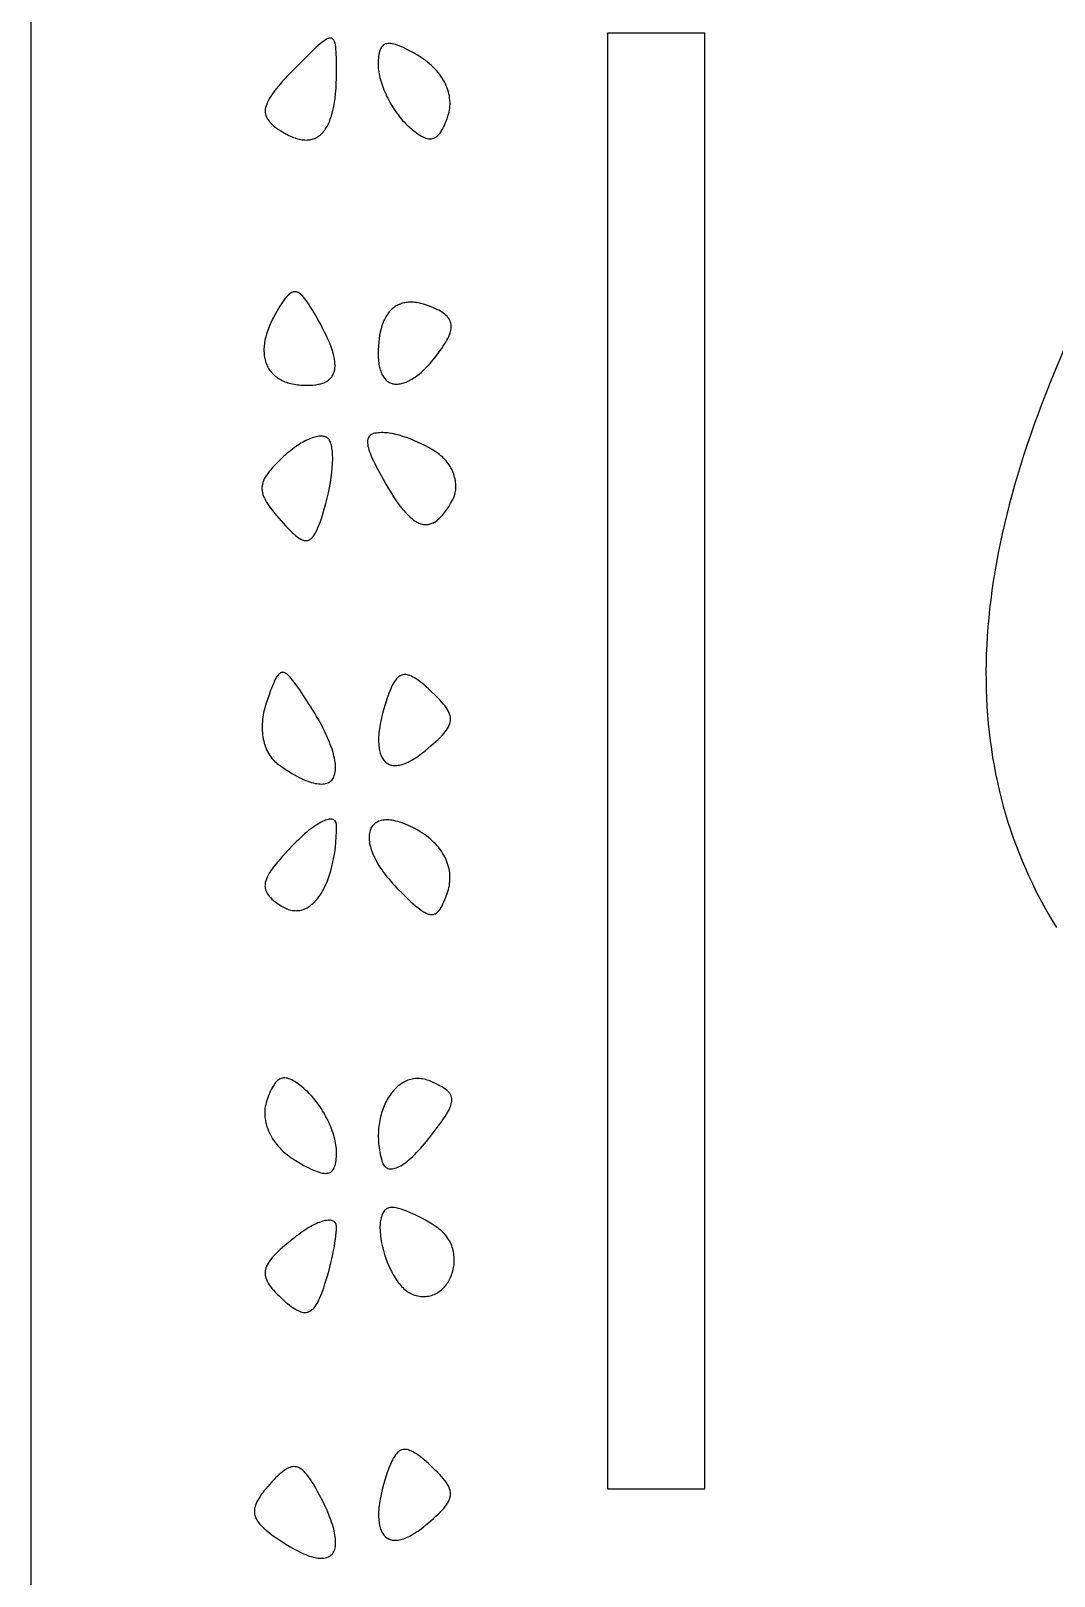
# Model space of a CAD drawing. Extents: x -452 to 452, y -1000 to 1000.
# Drawn here: x -452.5 to -269.8, y 34.9 to 310.8 of the extents above; entities that cross this region are included whole.
import ezdxf

# ---------------------------------------------------------------- set-up
doc = ezdxf.new("R2010")
doc.units = 0
doc.layers.add('LAYER_1', color=18, linetype='CONTINUOUS')

msp = doc.modelspace()

# ---------------------------------------------------------------- linework, layer by layer
at = {"layer": 'LAYER_1'}
for points in [[(0, -1000), (452.5, -1000), (452.5, 1000), (-452.5, 1000), (-452.5, -1000)], [(-397.94, 303.32), (-397.94, 304.75), (-397.96, 305.99), (-397.98, 306.53), (-398.01, 307.04), (-398.04, 307.49), (-398.09, 307.9), (-398.14, 308.26), (-398.21, 308.57), (-398.29, 308.84), (-398.34, 308.96), (-398.39, 309.06), (-398.45, 309.16), (-398.51, 309.24), (-398.57, 309.31), (-398.64, 309.37), (-398.71, 309.42), (-398.79, 309.45), (-398.87, 309.48), (-398.96, 309.49), (-399.05, 309.49), (-399.15, 309.48), (-399.26, 309.46), (-399.37, 309.43), (-399.49, 309.38), (-399.61, 309.33), (-399.88, 309.18), (-400.17, 308.99), (-400.49, 308.76), (-400.84, 308.48), (-401.22, 308.15), (-401.63, 307.78), (-402.08, 307.36), (-403.07, 306.39), (-404.22, 305.25), (-405.52, 303.92), (-406.08, 303.35), (-406.61, 302.79), (-407.1, 302.27), (-407.56, 301.76), (-407.99, 301.27), (-408.38, 300.81), (-408.75, 300.36), (-409.08, 299.93), (-409.38, 299.52), (-409.65, 299.13), (-409.88, 298.75), (-410.09, 298.38), (-410.26, 298.03), (-410.4, 297.7), (-410.52, 297.38), (-410.6, 297.06), (-410.65, 296.76), (-410.67, 296.47), (-410.67, 296.33), (-410.66, 296.19), (-410.64, 296.05), (-410.62, 295.91), (-410.59, 295.78), (-410.55, 295.64), (-410.45, 295.38), (-410.33, 295.13), (-410.17, 294.87), (-409.98, 294.63), (-409.77, 294.38), (-409.53, 294.14), (-409.26, 293.89), (-408.96, 293.65), (-408.63, 293.41), (-408.28, 293.16), (-407.89, 292.91), (-407.3, 292.55), (-407, 292.39), (-406.72, 292.24), (-406.43, 292.1), (-406.15, 291.97), (-405.88, 291.85), (-405.61, 291.74), (-405.34, 291.65), (-405.08, 291.56), (-404.82, 291.49), (-404.57, 291.43), (-404.32, 291.38), (-404.08, 291.34), (-403.84, 291.31), (-403.61, 291.29), (-403.38, 291.28), (-403.15, 291.29), (-402.93, 291.3), (-402.72, 291.33), (-402.51, 291.37), (-402.3, 291.42), (-402.1, 291.48), (-401.9, 291.55), (-401.71, 291.63), (-401.52, 291.73), (-401.34, 291.83), (-401.16, 291.94), (-400.98, 292.07), (-400.81, 292.21), (-400.65, 292.36), (-400.49, 292.52), (-400.33, 292.69), (-400.18, 292.87), (-400.04, 293.06), (-399.9, 293.26), (-399.76, 293.48), (-399.63, 293.7), (-399.5, 293.94), (-399.38, 294.18), (-399.27, 294.44), (-399.15, 294.71), (-399.05, 294.99), (-398.95, 295.28), (-398.85, 295.58), (-398.76, 295.89), (-398.59, 296.54), (-398.43, 297.24), (-398.3, 297.98), (-398.19, 298.76), (-398.1, 299.59), (-398.03, 300.46), (-397.98, 301.37), (-397.95, 302.32)], [(-332.19, 50.46), (-332.19, 310.35), (-340.3, 310.35), (-349.59, 310.35), (-349.59, 50.46)], [(-383.2, 306.25), (-384.22, 306.84), (-384.69, 307.11), (-385.14, 307.35), (-385.57, 307.57), (-385.98, 307.77), (-386.36, 307.94), (-386.73, 308.09), (-387.07, 308.22), (-387.4, 308.33), (-387.71, 308.41), (-388, 308.47), (-388.27, 308.51), (-388.52, 308.53), (-388.75, 308.52), (-388.97, 308.48), (-389.17, 308.43), (-389.36, 308.35), (-389.53, 308.25), (-389.68, 308.12), (-389.82, 307.97), (-389.95, 307.8), (-390.06, 307.6), (-390.16, 307.38), (-390.24, 307.13), (-390.31, 306.86), (-390.37, 306.57), (-390.42, 306.25), (-390.46, 305.91), (-390.48, 305.54), (-390.5, 305.14), (-390.5, 304.73), (-390.5, 304.42), (-390.48, 304.1), (-390.44, 303.77), (-390.4, 303.44), (-390.34, 303.1), (-390.27, 302.75), (-390.19, 302.4), (-390.1, 302.05), (-389.99, 301.69), (-389.88, 301.33), (-389.75, 300.96), (-389.62, 300.6), (-389.48, 300.23), (-389.32, 299.86), (-389.16, 299.5), (-388.99, 299.13), (-388.81, 298.77), (-388.63, 298.41), (-388.43, 298.05), (-388.23, 297.69), (-388.02, 297.34), (-387.8, 297), (-387.58, 296.66), (-387.36, 296.33), (-387.12, 296), (-386.88, 295.69), (-386.64, 295.38), (-386.39, 295.08), (-386.14, 294.79), (-385.88, 294.51), (-385.62, 294.25), (-385.36, 293.99), (-384.99, 293.66), (-384.64, 293.35), (-384.3, 293.06), (-383.97, 292.79), (-383.66, 292.55), (-383.35, 292.34), (-383.06, 292.15), (-382.78, 291.98), (-382.51, 291.84), (-382.24, 291.72), (-381.99, 291.63), (-381.74, 291.56), (-381.51, 291.51), (-381.28, 291.5), (-381.06, 291.5), (-380.84, 291.53), (-380.64, 291.59), (-380.44, 291.67), (-380.24, 291.78), (-380.05, 291.91), (-379.87, 292.07), (-379.69, 292.25), (-379.51, 292.46), (-379.34, 292.7), (-379.17, 292.96), (-379.01, 293.24), (-378.85, 293.56), (-378.69, 293.89), (-378.53, 294.26), (-378.37, 294.65), (-378.21, 295.07), (-378.06, 295.51), (-377.95, 295.87), (-377.86, 296.23), (-377.78, 296.59), (-377.73, 296.95), (-377.7, 297.32), (-377.68, 297.68), (-377.68, 298.05), (-377.71, 298.42), (-377.75, 298.78), (-377.8, 299.15), (-377.88, 299.51), (-377.97, 299.88), (-378.08, 300.24), (-378.21, 300.6), (-378.35, 300.96), (-378.51, 301.31), (-378.69, 301.66), (-378.88, 302.01), (-379.09, 302.35), (-379.32, 302.69), (-379.56, 303.02), (-379.82, 303.35), (-380.09, 303.67), (-380.38, 303.99), (-380.68, 304.3), (-381, 304.6), (-381.33, 304.9), (-381.68, 305.18), (-382.04, 305.46), (-382.41, 305.73), (-382.8, 305.99)], [(-401.72, 260.05), (-402.29, 261.01), (-402.56, 261.45), (-402.81, 261.85), (-403.06, 262.22), (-403.3, 262.56), (-403.53, 262.86), (-403.75, 263.14), (-403.97, 263.38), (-404.17, 263.59), (-404.38, 263.77), (-404.58, 263.92), (-404.77, 264.03), (-404.97, 264.12), (-405.06, 264.15), (-405.16, 264.17), (-405.25, 264.18), (-405.35, 264.19), (-405.44, 264.19), (-405.53, 264.18), (-405.63, 264.16), (-405.72, 264.14), (-405.91, 264.07), (-406.11, 263.96), (-406.3, 263.82), (-406.5, 263.66), (-406.7, 263.46), (-406.91, 263.23), (-407.12, 262.96), (-407.34, 262.67), (-407.57, 262.35), (-407.81, 261.99), (-408.05, 261.6), (-408.31, 261.18), (-408.85, 260.25), (-409.22, 259.57), (-409.56, 258.91), (-409.85, 258.25), (-410.11, 257.61), (-410.23, 257.29), (-410.33, 256.98), (-410.43, 256.67), (-410.52, 256.36), (-410.59, 256.06), (-410.66, 255.76), (-410.72, 255.47), (-410.78, 255.17), (-410.82, 254.89), (-410.85, 254.61), (-410.87, 254.33), (-410.89, 254.05), (-410.9, 253.78), (-410.89, 253.52), (-410.88, 253.26), (-410.86, 253), (-410.83, 252.75), (-410.8, 252.5), (-410.75, 252.26), (-410.7, 252.02), (-410.63, 251.79), (-410.56, 251.56), (-410.48, 251.34), (-410.39, 251.13), (-410.3, 250.91), (-410.19, 250.71), (-410.08, 250.51), (-409.95, 250.31), (-409.82, 250.12), (-409.68, 249.94), (-409.54, 249.76), (-409.38, 249.59), (-409.22, 249.43), (-409.05, 249.27), (-408.87, 249.12), (-408.68, 248.97), (-408.49, 248.83), (-408.28, 248.69), (-408.07, 248.57), (-407.85, 248.45), (-407.62, 248.33), (-407.39, 248.22), (-407.15, 248.12), (-406.9, 248.03), (-406.64, 247.94), (-406.37, 247.86), (-406.1, 247.79), (-405.82, 247.73), (-405.53, 247.67), (-405.23, 247.62), (-404.93, 247.58), (-404.62, 247.54), (-404.3, 247.51), (-403.97, 247.49), (-403.64, 247.48), (-403.3, 247.48), (-402.73, 247.49), (-402.2, 247.52), (-401.7, 247.58), (-401.23, 247.66), (-401.01, 247.7), (-400.8, 247.76), (-400.59, 247.82), (-400.4, 247.88), (-400.21, 247.95), (-400.03, 248.03), (-399.86, 248.11), (-399.7, 248.2), (-399.55, 248.3), (-399.4, 248.4), (-399.26, 248.51), (-399.14, 248.62), (-399.02, 248.74), (-398.9, 248.87), (-398.8, 249), (-398.71, 249.13), (-398.62, 249.28), (-398.54, 249.43), (-398.47, 249.59), (-398.41, 249.75), (-398.36, 249.92), (-398.31, 250.09), (-398.27, 250.27), (-398.25, 250.46), (-398.23, 250.66), (-398.21, 250.86), (-398.21, 251.07), (-398.22, 251.28), (-398.23, 251.5), (-398.25, 251.73), (-398.32, 252.2), (-398.42, 252.71), (-398.55, 253.23), (-398.72, 253.79), (-398.92, 254.37), (-399.16, 254.98), (-399.42, 255.62), (-399.72, 256.29), (-400.06, 256.98), (-400.42, 257.71), (-400.82, 258.46), (-401.25, 259.24)], [(-380.75, 261.37), (-381.32, 261.6), (-381.87, 261.8), (-382.41, 261.97), (-382.94, 262.1), (-383.45, 262.21), (-383.69, 262.24), (-383.94, 262.27), (-384.18, 262.3), (-384.41, 262.31), (-384.65, 262.31), (-384.87, 262.31), (-385.1, 262.3), (-385.32, 262.28), (-385.53, 262.26), (-385.74, 262.22), (-385.95, 262.18), (-386.15, 262.13), (-386.35, 262.07), (-386.54, 262), (-386.73, 261.93), (-386.92, 261.85), (-387.1, 261.76), (-387.28, 261.66), (-387.45, 261.55), (-387.62, 261.44), (-387.78, 261.32), (-387.94, 261.19), (-388.09, 261.05), (-388.24, 260.91), (-388.39, 260.76), (-388.53, 260.59), (-388.66, 260.43), (-388.79, 260.25), (-388.92, 260.07), (-389.04, 259.88), (-389.16, 259.68), (-389.27, 259.47), (-389.38, 259.26), (-389.48, 259.04), (-389.67, 258.57), (-389.85, 258.08), (-390, 257.56), (-390.13, 257), (-390.24, 256.42), (-390.34, 255.81), (-390.41, 255.16), (-390.46, 254.49), (-390.49, 253.79), (-390.5, 253.07), (-390.5, 252.73), (-390.49, 252.41), (-390.47, 252.09), (-390.44, 251.79), (-390.41, 251.5), (-390.36, 251.22), (-390.32, 250.95), (-390.26, 250.69), (-390.2, 250.44), (-390.13, 250.2), (-390.05, 249.98), (-389.97, 249.76), (-389.88, 249.56), (-389.79, 249.36), (-389.68, 249.18), (-389.58, 249), (-389.46, 248.84), (-389.34, 248.69), (-389.22, 248.55), (-389.09, 248.42), (-388.95, 248.3), (-388.81, 248.19), (-388.67, 248.09), (-388.51, 248), (-388.36, 247.93), (-388.2, 247.86), (-388.03, 247.81), (-387.86, 247.76), (-387.69, 247.73), (-387.51, 247.71), (-387.32, 247.69), (-387.14, 247.69), (-386.94, 247.7), (-386.75, 247.72), (-386.55, 247.75), (-386.35, 247.79), (-386.14, 247.84), (-385.93, 247.91), (-385.72, 247.98), (-385.5, 248.06), (-385.28, 248.16), (-385.06, 248.26), (-384.84, 248.38), (-384.61, 248.51), (-384.38, 248.64), (-384.15, 248.79), (-383.91, 248.95), (-383.68, 249.12), (-383.2, 249.49), (-382.71, 249.9), (-382.22, 250.36), (-381.73, 250.86), (-381.22, 251.4), (-380.72, 251.98), (-380.21, 252.61), (-379.71, 253.28), (-379.41, 253.68), (-379.13, 254.08), (-378.88, 254.46), (-378.64, 254.83), (-378.43, 255.18), (-378.24, 255.52), (-378.06, 255.85), (-377.91, 256.17), (-377.78, 256.47), (-377.67, 256.77), (-377.59, 257.05), (-377.52, 257.33), (-377.48, 257.59), (-377.45, 257.85), (-377.45, 258.09), (-377.47, 258.33), (-377.51, 258.56), (-377.57, 258.78), (-377.66, 259), (-377.76, 259.21), (-377.89, 259.41), (-378.04, 259.61), (-378.21, 259.8), (-378.4, 259.99), (-378.62, 260.17), (-378.86, 260.35), (-379.12, 260.53), (-379.4, 260.7), (-379.7, 260.87), (-380.03, 261.04), (-380.38, 261.2)], [(-399.37, 237.91), (-399.49, 238.03), (-399.62, 238.12), (-399.76, 238.21), (-399.91, 238.28), (-400.08, 238.33), (-400.26, 238.37), (-400.45, 238.39), (-400.65, 238.4), (-400.86, 238.4), (-401.08, 238.38), (-401.31, 238.35), (-401.55, 238.3), (-401.8, 238.24), (-402.05, 238.17), (-402.31, 238.08), (-402.58, 237.98), (-402.85, 237.87), (-403.13, 237.75), (-403.42, 237.61), (-403.71, 237.46), (-404, 237.3), (-404.29, 237.13), (-404.59, 236.94), (-404.89, 236.75), (-405.2, 236.54), (-405.5, 236.33), (-405.81, 236.1), (-406.12, 235.86), (-406.42, 235.61), (-406.73, 235.36), (-407.03, 235.09), (-407.33, 234.81), (-407.8, 234.37), (-408.23, 233.95), (-408.64, 233.55), (-409.01, 233.16), (-409.36, 232.79), (-409.68, 232.42), (-409.97, 232.07), (-410.22, 231.74), (-410.45, 231.4), (-410.65, 231.08), (-410.83, 230.77), (-410.97, 230.45), (-411.08, 230.15), (-411.17, 229.84), (-411.22, 229.54), (-411.25, 229.23), (-411.25, 228.93), (-411.22, 228.62), (-411.16, 228.3), (-411.07, 227.99), (-410.95, 227.66), (-410.81, 227.33), (-410.63, 226.99), (-410.43, 226.63), (-410.2, 226.27), (-409.95, 225.89), (-409.66, 225.5), (-409.34, 225.09), (-409, 224.66), (-408.63, 224.22), (-407.81, 223.27), (-407.38, 222.79), (-406.97, 222.34), (-406.58, 221.93), (-406.21, 221.55), (-405.86, 221.21), (-405.52, 220.9), (-405.2, 220.63), (-404.9, 220.39), (-404.61, 220.19), (-404.33, 220.03), (-404.07, 219.9), (-403.94, 219.85), (-403.82, 219.81), (-403.69, 219.78), (-403.58, 219.76), (-403.46, 219.75), (-403.34, 219.74), (-403.23, 219.75), (-403.12, 219.77), (-403.01, 219.79), (-402.91, 219.83), (-402.8, 219.88), (-402.7, 219.93), (-402.6, 220), (-402.5, 220.07), (-402.4, 220.16), (-402.3, 220.25), (-402.11, 220.47), (-401.93, 220.73), (-401.74, 221.04), (-401.56, 221.38), (-401.38, 221.76), (-401.19, 222.19), (-401.01, 222.66), (-400.83, 223.17), (-400.64, 223.72), (-400.45, 224.32), (-400.25, 224.96), (-399.84, 226.37), (-399.59, 227.31), (-399.37, 228.26), (-399.17, 229.19), (-399.01, 230.11), (-398.87, 231.01), (-398.76, 231.89), (-398.69, 232.73), (-398.64, 233.54), (-398.62, 234.3), (-398.62, 234.66), (-398.64, 235.01), (-398.65, 235.35), (-398.68, 235.67), (-398.71, 235.97), (-398.75, 236.26), (-398.8, 236.54), (-398.86, 236.79), (-398.93, 237.03), (-399, 237.25), (-399.08, 237.44), (-399.17, 237.62), (-399.27, 237.78)], [(-379.8, 235.31), (-380.34, 235.68), (-380.92, 236.04), (-381.53, 236.39), (-382.16, 236.73), (-382.8, 237.05), (-383.46, 237.36), (-384.13, 237.64), (-384.79, 237.91), (-385.46, 238.15), (-386.11, 238.37), (-386.76, 238.56), (-387.38, 238.72), (-387.98, 238.85), (-388.56, 238.94), (-388.83, 238.98), (-389.1, 239), (-389.36, 239.02), (-389.6, 239.03), (-389.94, 239.03), (-390.26, 239.02), (-390.56, 239), (-390.83, 238.96), (-391.09, 238.92), (-391.32, 238.86), (-391.53, 238.78), (-391.71, 238.7), (-391.88, 238.59), (-392.02, 238.48), (-392.14, 238.34), (-392.24, 238.19), (-392.32, 238.02), (-392.38, 237.84), (-392.41, 237.63), (-392.42, 237.41), (-392.41, 237.16), (-392.38, 236.9), (-392.33, 236.61), (-392.25, 236.31), (-392.15, 235.98), (-392.04, 235.63), (-391.89, 235.25), (-391.73, 234.85), (-391.55, 234.43), (-391.34, 233.98), (-391.11, 233.5), (-390.86, 233), (-390.29, 231.91), (-389.64, 230.71), (-389.15, 229.85), (-388.68, 229.03), (-388.21, 228.27), (-387.75, 227.55), (-387.3, 226.88), (-386.86, 226.27), (-386.43, 225.7), (-386.01, 225.18), (-385.59, 224.7), (-385.18, 224.28), (-384.98, 224.09), (-384.78, 223.91), (-384.58, 223.74), (-384.39, 223.58), (-384.19, 223.43), (-384, 223.3), (-383.8, 223.18), (-383.61, 223.07), (-383.42, 222.97), (-383.23, 222.89), (-383.05, 222.81), (-382.86, 222.75), (-382.68, 222.7), (-382.49, 222.66), (-382.31, 222.64), (-382.13, 222.62), (-381.94, 222.62), (-381.76, 222.63), (-381.58, 222.65), (-381.41, 222.69), (-381.23, 222.73), (-381.05, 222.79), (-380.87, 222.86), (-380.7, 222.94), (-380.52, 223.03), (-380.35, 223.13), (-380.17, 223.25), (-380, 223.37), (-379.83, 223.51), (-379.65, 223.66), (-379.48, 223.83), (-379.31, 224), (-379.13, 224.18), (-378.96, 224.38), (-378.61, 224.81), (-378.27, 225.29), (-377.92, 225.81), (-377.58, 226.37), (-377.23, 226.99), (-377.1, 227.23), (-377, 227.48), (-376.9, 227.74), (-376.82, 228), (-376.75, 228.26), (-376.7, 228.53), (-376.66, 228.81), (-376.64, 229.08), (-376.63, 229.36), (-376.63, 229.65), (-376.65, 229.93), (-376.68, 230.21), (-376.72, 230.5), (-376.78, 230.78), (-376.85, 231.07), (-376.93, 231.35), (-377.02, 231.63), (-377.13, 231.91), (-377.25, 232.19), (-377.38, 232.47), (-377.52, 232.74), (-377.67, 233), (-377.83, 233.26), (-378.01, 233.52), (-378.2, 233.77), (-378.39, 234.01), (-378.6, 234.25), (-378.82, 234.48), (-379.05, 234.7), (-379.29, 234.91), (-379.54, 235.11)], [(-402.92, 190.67), (-403.77, 191.97), (-404.52, 193.1), (-404.86, 193.6), (-405.19, 194.05), (-405.49, 194.47), (-405.78, 194.83), (-406.04, 195.16), (-406.3, 195.44), (-406.54, 195.68), (-406.77, 195.88), (-406.98, 196.03), (-407.08, 196.09), (-407.18, 196.14), (-407.28, 196.18), (-407.38, 196.21), (-407.48, 196.22), (-407.57, 196.23), (-407.66, 196.23), (-407.75, 196.21), (-407.84, 196.18), (-407.92, 196.15), (-408.01, 196.1), (-408.09, 196.04), (-408.18, 195.97), (-408.26, 195.89), (-408.43, 195.7), (-408.59, 195.47), (-408.76, 195.19), (-408.93, 194.87), (-409.1, 194.51), (-409.27, 194.1), (-409.45, 193.65), (-409.64, 193.16), (-410.04, 192.05), (-410.48, 190.76), (-410.62, 190.34), (-410.74, 189.92), (-410.85, 189.5), (-410.95, 189.08), (-411.03, 188.67), (-411.09, 188.25), (-411.15, 187.84), (-411.18, 187.43), (-411.21, 187.03), (-411.22, 186.63), (-411.22, 186.23), (-411.21, 185.84), (-411.18, 185.45), (-411.14, 185.07), (-411.09, 184.7), (-411.02, 184.33), (-410.94, 183.98), (-410.85, 183.62), (-410.75, 183.28), (-410.63, 182.94), (-410.5, 182.62), (-410.36, 182.3), (-410.21, 182), (-410.04, 181.7), (-409.87, 181.41), (-409.68, 181.14), (-409.47, 180.88), (-409.26, 180.63), (-409.04, 180.39), (-408.8, 180.17), (-408.55, 179.96), (-408.29, 179.76), (-407.79, 179.41), (-407.3, 179.08), (-406.83, 178.76), (-406.36, 178.47), (-405.91, 178.2), (-405.47, 177.94), (-405.04, 177.7), (-404.62, 177.49), (-404.22, 177.29), (-403.83, 177.11), (-403.45, 176.95), (-403.08, 176.8), (-402.72, 176.68), (-402.38, 176.57), (-402.05, 176.48), (-401.73, 176.41), (-401.43, 176.36), (-401.14, 176.32), (-400.86, 176.3), (-400.59, 176.29), (-400.34, 176.31), (-400.1, 176.34), (-399.88, 176.39), (-399.66, 176.45), (-399.46, 176.53), (-399.28, 176.62), (-399.1, 176.74), (-398.95, 176.86), (-398.8, 177.01), (-398.67, 177.16), (-398.55, 177.34), (-398.45, 177.53), (-398.36, 177.73), (-398.28, 177.95), (-398.22, 178.18), (-398.17, 178.43), (-398.14, 178.69), (-398.12, 178.97), (-398.12, 179.26), (-398.13, 179.57), (-398.15, 179.88), (-398.19, 180.22), (-398.25, 180.56), (-398.32, 180.92), (-398.4, 181.29), (-398.5, 181.68), (-398.61, 182.08), (-398.74, 182.49), (-398.89, 182.91), (-399.05, 183.35), (-399.22, 183.8), (-399.41, 184.26), (-399.62, 184.73), (-399.84, 185.21), (-400.07, 185.71), (-400.33, 186.22), (-400.59, 186.74), (-400.88, 187.27), (-401.18, 187.81), (-401.5, 188.36), (-401.83, 188.92), (-402.18, 189.5), (-402.54, 190.08)], [(-381.12, 192.9), (-381.54, 193.29), (-381.93, 193.65), (-382.32, 193.98), (-382.68, 194.28), (-383.03, 194.56), (-383.37, 194.81), (-383.69, 195.03), (-384, 195.23), (-384.29, 195.4), (-384.57, 195.54), (-384.84, 195.65), (-385.1, 195.74), (-385.35, 195.8), (-385.59, 195.83), (-385.82, 195.83), (-386.05, 195.81), (-386.26, 195.75), (-386.47, 195.67), (-386.67, 195.56), (-386.86, 195.42), (-387.05, 195.26), (-387.23, 195.06), (-387.41, 194.84), (-387.59, 194.58), (-387.76, 194.3), (-387.94, 193.99), (-388.1, 193.65), (-388.27, 193.28), (-388.44, 192.88), (-388.61, 192.45), (-388.78, 191.99), (-388.95, 191.5), (-389.27, 190.51), (-389.55, 189.57), (-389.79, 188.66), (-389.99, 187.79), (-390.15, 186.96), (-390.22, 186.56), (-390.28, 186.17), (-390.33, 185.79), (-390.37, 185.42), (-390.4, 185.06), (-390.42, 184.71), (-390.43, 184.37), (-390.43, 184.05), (-390.43, 183.73), (-390.41, 183.42), (-390.39, 183.13), (-390.35, 182.84), (-390.31, 182.57), (-390.26, 182.31), (-390.2, 182.06), (-390.14, 181.82), (-390.06, 181.6), (-389.98, 181.38), (-389.89, 181.18), (-389.79, 180.99), (-389.68, 180.81), (-389.57, 180.64), (-389.44, 180.48), (-389.31, 180.34), (-389.17, 180.21), (-389.02, 180.09), (-388.87, 179.99), (-388.71, 179.89), (-388.54, 179.81), (-388.36, 179.75), (-388.18, 179.69), (-387.99, 179.65), (-387.79, 179.62), (-387.58, 179.61), (-387.37, 179.61), (-387.15, 179.62), (-386.92, 179.64), (-386.69, 179.68), (-386.45, 179.74), (-386.2, 179.8), (-385.95, 179.88), (-385.69, 179.98), (-385.43, 180.09), (-385.15, 180.21), (-384.87, 180.35), (-384.59, 180.5), (-384.3, 180.67), (-384, 180.85), (-383.7, 181.04), (-383.39, 181.25), (-383.07, 181.48), (-382.75, 181.72), (-382.43, 181.97), (-382.09, 182.24), (-381.08, 183.1), (-380.62, 183.51), (-380.19, 183.89), (-379.8, 184.26), (-379.44, 184.62), (-379.11, 184.96), (-378.81, 185.29), (-378.55, 185.61), (-378.32, 185.92), (-378.12, 186.22), (-377.95, 186.51), (-377.82, 186.8), (-377.71, 187.09), (-377.64, 187.37), (-377.61, 187.51), (-377.6, 187.65), (-377.59, 187.79), (-377.59, 187.93), (-377.6, 188.07), (-377.61, 188.21), (-377.66, 188.49), (-377.75, 188.78), (-377.86, 189.07), (-378, 189.36), (-378.18, 189.66), (-378.39, 189.97), (-378.62, 190.29), (-378.89, 190.62), (-379.19, 190.97), (-379.51, 191.32), (-379.87, 191.69), (-380.26, 192.08)], [(-397.94, 168.82), (-397.95, 169.05), (-397.98, 169.24), (-398.03, 169.42), (-398.09, 169.57), (-398.18, 169.7), (-398.28, 169.81), (-398.4, 169.9), (-398.54, 169.96), (-398.69, 170.01), (-398.86, 170.03), (-399.04, 170.03), (-399.24, 170.01), (-399.45, 169.97), (-399.68, 169.91), (-399.91, 169.83), (-400.17, 169.73), (-400.43, 169.61), (-400.71, 169.47), (-400.99, 169.31), (-401.29, 169.14), (-401.6, 168.94), (-401.91, 168.73), (-402.24, 168.49), (-402.58, 168.24), (-402.92, 167.97), (-403.27, 167.68), (-403.63, 167.38), (-404, 167.05), (-404.37, 166.71), (-404.75, 166.36), (-405.13, 165.98), (-405.52, 165.59), (-406.62, 164.45), (-407.13, 163.91), (-407.6, 163.4), (-408.03, 162.9), (-408.43, 162.43), (-408.8, 161.98), (-409.13, 161.55), (-409.44, 161.14), (-409.7, 160.75), (-409.94, 160.37), (-410.15, 160.01), (-410.32, 159.66), (-410.46, 159.32), (-410.57, 159), (-410.65, 158.69), (-410.69, 158.39), (-410.7, 158.25), (-410.71, 158.1), (-410.7, 157.96), (-410.69, 157.82), (-410.67, 157.68), (-410.64, 157.55), (-410.61, 157.41), (-410.57, 157.28), (-410.46, 157.02), (-410.32, 156.76), (-410.15, 156.51), (-409.96, 156.26), (-409.73, 156.01), (-409.48, 155.76), (-409.19, 155.51), (-408.88, 155.26), (-408.53, 155.01), (-408.16, 154.76), (-407.76, 154.5), (-407.52, 154.35), (-407.28, 154.22), (-407.04, 154.11), (-406.8, 154), (-406.56, 153.92), (-406.33, 153.84), (-406.09, 153.78), (-405.86, 153.74), (-405.63, 153.7), (-405.4, 153.69), (-405.17, 153.68), (-404.94, 153.69), (-404.71, 153.71), (-404.49, 153.74), (-404.27, 153.79), (-404.05, 153.85), (-403.83, 153.92), (-403.62, 154), (-403.41, 154.1), (-403.2, 154.2), (-402.99, 154.32), (-402.79, 154.46), (-402.58, 154.6), (-402.39, 154.76), (-402.19, 154.92), (-402, 155.1), (-401.81, 155.29), (-401.62, 155.49), (-401.44, 155.7), (-401.26, 155.92), (-401.09, 156.15), (-400.92, 156.39), (-400.75, 156.65), (-400.58, 156.91), (-400.42, 157.18), (-400.27, 157.46), (-400.12, 157.76), (-399.97, 158.06), (-399.83, 158.37), (-399.69, 158.69), (-399.55, 159.02), (-399.42, 159.36), (-399.18, 160.06), (-398.95, 160.8), (-398.75, 161.58), (-398.57, 162.38), (-398.4, 163.22), (-398.27, 164.08), (-398.15, 164.98), (-398.06, 165.9), (-397.99, 166.85), (-397.95, 167.83)], [(-382.98, 167.78), (-383.43, 168.04), (-383.86, 168.29), (-384.29, 168.52), (-384.71, 168.72), (-385.12, 168.91), (-385.52, 169.09), (-385.9, 169.24), (-386.28, 169.38), (-386.65, 169.5), (-387, 169.6), (-387.35, 169.69), (-387.68, 169.76), (-388, 169.82), (-388.31, 169.86), (-388.61, 169.88), (-388.9, 169.89), (-389.18, 169.88), (-389.45, 169.86), (-389.7, 169.83), (-389.94, 169.78), (-390.17, 169.72), (-390.39, 169.64), (-390.59, 169.55), (-390.79, 169.45), (-390.97, 169.33), (-391.14, 169.21), (-391.29, 169.07), (-391.43, 168.91), (-391.56, 168.75), (-391.68, 168.57), (-391.79, 168.39), (-391.88, 168.19), (-391.95, 167.98), (-392.02, 167.77), (-392.07, 167.54), (-392.11, 167.3), (-392.13, 167.05), (-392.14, 166.8), (-392.13, 166.53), (-392.11, 166.26), (-392.08, 165.97), (-392.03, 165.68), (-391.97, 165.38), (-391.9, 165.08), (-391.81, 164.76), (-391.7, 164.44), (-391.58, 164.11), (-391.44, 163.78), (-391.29, 163.44), (-391.13, 163.09), (-390.95, 162.73), (-390.75, 162.38), (-390.54, 162.01), (-390.31, 161.64), (-390.07, 161.27), (-389.81, 160.89), (-389.54, 160.51), (-389.24, 160.12), (-388.94, 159.73), (-388.61, 159.34), (-388.27, 158.94), (-387.92, 158.54), (-387.54, 158.14), (-387.16, 157.73), (-386.07, 156.64), (-385.57, 156.15), (-385.1, 155.7), (-384.65, 155.28), (-384.23, 154.89), (-383.83, 154.54), (-383.45, 154.23), (-383.09, 153.95), (-382.75, 153.71), (-382.43, 153.5), (-382.12, 153.33), (-381.84, 153.19), (-381.56, 153.08), (-381.43, 153.05), (-381.31, 153.02), (-381.18, 152.99), (-381.06, 152.98), (-380.95, 152.98), (-380.83, 152.98), (-380.72, 153), (-380.61, 153.02), (-380.5, 153.05), (-380.4, 153.09), (-380.3, 153.14), (-380.2, 153.19), (-380.1, 153.26), (-380, 153.33), (-379.82, 153.51), (-379.63, 153.71), (-379.46, 153.95), (-379.28, 154.23), (-379.11, 154.54), (-378.94, 154.88), (-378.78, 155.26), (-378.61, 155.67), (-378.44, 156.12), (-378.08, 157.11), (-377.97, 157.47), (-377.88, 157.83), (-377.8, 158.2), (-377.75, 158.56), (-377.71, 158.93), (-377.69, 159.3), (-377.69, 159.67), (-377.7, 160.03), (-377.74, 160.4), (-377.79, 160.77), (-377.86, 161.13), (-377.94, 161.5), (-378.05, 161.86), (-378.16, 162.22), (-378.3, 162.57), (-378.45, 162.92), (-378.62, 163.27), (-378.81, 163.62), (-379.01, 163.96), (-379.22, 164.29), (-379.46, 164.62), (-379.7, 164.95), (-379.97, 165.26), (-380.24, 165.57), (-380.54, 165.88), (-380.84, 166.18), (-381.16, 166.46), (-381.5, 166.75), (-381.85, 167.02), (-382.21, 167.28), (-382.59, 167.54)], [(-403.08, 121.32), (-403.45, 121.65), (-403.8, 121.96), (-404.14, 122.25), (-404.47, 122.52), (-404.78, 122.76), (-405.09, 122.97), (-405.38, 123.16), (-405.66, 123.33), (-405.94, 123.47), (-406.2, 123.59), (-406.45, 123.68), (-406.7, 123.75), (-406.93, 123.8), (-407.16, 123.81), (-407.38, 123.81), (-407.6, 123.78), (-407.8, 123.72), (-408.01, 123.64), (-408.2, 123.53), (-408.39, 123.4), (-408.57, 123.24), (-408.75, 123.06), (-408.93, 122.85), (-409.1, 122.61), (-409.27, 122.35), (-409.43, 122.07), (-409.6, 121.75), (-409.76, 121.42), (-409.91, 121.05), (-410.07, 120.66), (-410.23, 120.24), (-410.38, 119.8), (-410.49, 119.44), (-410.59, 119.08), (-410.66, 118.72), (-410.71, 118.36), (-410.75, 117.99), (-410.76, 117.63), (-410.76, 117.26), (-410.74, 116.89), (-410.7, 116.53), (-410.64, 116.16), (-410.56, 115.8), (-410.47, 115.43), (-410.36, 115.07), (-410.23, 114.71), (-410.09, 114.35), (-409.93, 114), (-409.75, 113.65), (-409.56, 113.3), (-409.35, 112.96), (-409.12, 112.62), (-408.88, 112.28), (-408.62, 111.96), (-408.35, 111.63), (-408.06, 111.32), (-407.76, 111.01), (-407.44, 110.71), (-407.11, 110.41), (-406.77, 110.12), (-406.4, 109.85), (-406.03, 109.58), (-405.64, 109.31), (-405.24, 109.06), (-404.23, 108.47), (-403.75, 108.2), (-403.3, 107.96), (-402.87, 107.74), (-402.47, 107.54), (-402.08, 107.37), (-401.71, 107.22), (-401.37, 107.09), (-401.04, 106.98), (-400.73, 106.9), (-400.45, 106.84), (-400.18, 106.8), (-399.92, 106.78), (-399.69, 106.79), (-399.47, 106.82), (-399.27, 106.88), (-399.08, 106.96), (-398.91, 107.06), (-398.76, 107.19), (-398.62, 107.34), (-398.49, 107.51), (-398.38, 107.71), (-398.29, 107.93), (-398.2, 108.18), (-398.13, 108.45), (-398.07, 108.74), (-398.02, 109.06), (-397.99, 109.4), (-397.96, 109.77), (-397.95, 110.16), (-397.94, 110.58), (-397.95, 110.89), (-397.97, 111.21), (-398, 111.54), (-398.05, 111.87), (-398.1, 112.21), (-398.17, 112.56), (-398.25, 112.91), (-398.35, 113.26), (-398.45, 113.62), (-398.56, 113.98), (-398.69, 114.35), (-398.82, 114.71), (-398.97, 115.08), (-399.12, 115.45), (-399.28, 115.81), (-399.45, 116.18), (-399.63, 116.54), (-399.82, 116.9), (-400.01, 117.26), (-400.21, 117.62), (-400.42, 117.97), (-400.64, 118.31), (-400.86, 118.65), (-401.09, 118.98), (-401.32, 119.31), (-401.56, 119.62), (-401.8, 119.93), (-402.05, 120.23), (-402.3, 120.52), (-402.56, 120.8), (-402.82, 121.06)], [(-381.19, 123.23), (-381.47, 123.34), (-381.75, 123.44), (-382.03, 123.53), (-382.31, 123.59), (-382.58, 123.65), (-382.86, 123.68), (-383.13, 123.71), (-383.4, 123.72), (-383.66, 123.71), (-383.93, 123.69), (-384.19, 123.66), (-384.45, 123.61), (-384.7, 123.55), (-384.95, 123.48), (-385.2, 123.4), (-385.44, 123.3), (-385.68, 123.19), (-385.92, 123.07), (-386.15, 122.93), (-386.38, 122.79), (-386.6, 122.63), (-386.82, 122.47), (-387.03, 122.29), (-387.24, 122.1), (-387.45, 121.9), (-387.64, 121.7), (-387.84, 121.48), (-388.03, 121.25), (-388.21, 121.02), (-388.38, 120.77), (-388.55, 120.52), (-388.72, 120.26), (-388.88, 119.99), (-389.03, 119.71), (-389.17, 119.43), (-389.31, 119.13), (-389.44, 118.83), (-389.57, 118.53), (-389.68, 118.21), (-389.79, 117.89), (-389.89, 117.57), (-389.99, 117.24), (-390.08, 116.9), (-390.15, 116.56), (-390.22, 116.21), (-390.29, 115.86), (-390.34, 115.5), (-390.39, 115.14), (-390.42, 114.77), (-390.45, 114.4), (-390.47, 114.03), (-390.48, 113.65), (-390.48, 113.27), (-390.47, 112.89), (-390.45, 112.51), (-390.42, 112.12), (-390.39, 111.73), (-390.34, 111.34), (-390.28, 110.94), (-390.21, 110.55), (-390.13, 110.15), (-390.04, 109.76), (-389.94, 109.36), (-389.83, 108.96), (-389.74, 108.72), (-389.65, 108.5), (-389.54, 108.3), (-389.41, 108.12), (-389.28, 107.98), (-389.13, 107.85), (-388.96, 107.75), (-388.79, 107.67), (-388.6, 107.62), (-388.41, 107.58), (-388.2, 107.58), (-387.98, 107.59), (-387.75, 107.63), (-387.52, 107.69), (-387.27, 107.77), (-387.01, 107.88), (-386.74, 108), (-386.47, 108.15), (-386.18, 108.33), (-385.89, 108.52), (-385.59, 108.74), (-385.29, 108.97), (-384.97, 109.23), (-384.65, 109.51), (-384.32, 109.81), (-383.99, 110.13), (-383.65, 110.48), (-383.31, 110.84), (-382.96, 111.22), (-382.6, 111.63), (-382.24, 112.05), (-381.88, 112.5), (-380.85, 113.8), (-379.95, 114.97), (-379.55, 115.5), (-379.18, 116.01), (-378.85, 116.49), (-378.55, 116.94), (-378.29, 117.37), (-378.06, 117.77), (-377.86, 118.15), (-377.69, 118.51), (-377.56, 118.85), (-377.46, 119.17), (-377.39, 119.47), (-377.37, 119.61), (-377.36, 119.76), (-377.36, 119.89), (-377.36, 120.03), (-377.37, 120.16), (-377.39, 120.28), (-377.42, 120.41), (-377.45, 120.53), (-377.5, 120.65), (-377.55, 120.76), (-377.61, 120.88), (-377.68, 120.99), (-377.75, 121.1), (-377.84, 121.21), (-378.03, 121.42), (-378.25, 121.62), (-378.51, 121.82), (-378.8, 122.02), (-379.11, 122.22), (-379.47, 122.42), (-379.85, 122.61), (-380.26, 122.82), (-380.71, 123.02)], [(-379.8, 96.98), (-380.34, 97.35), (-380.89, 97.71), (-381.46, 98.06), (-382.03, 98.4), (-382.61, 98.72), (-383.18, 99.03), (-383.76, 99.31), (-384.32, 99.58), (-384.87, 99.82), (-385.4, 100.04), (-385.91, 100.23), (-386.39, 100.39), (-386.85, 100.51), (-387.27, 100.61), (-387.65, 100.67), (-387.82, 100.69), (-387.99, 100.7), (-388.19, 100.69), (-388.39, 100.67), (-388.58, 100.62), (-388.75, 100.56), (-388.92, 100.48), (-389.07, 100.38), (-389.21, 100.27), (-389.35, 100.14), (-389.47, 99.99), (-389.58, 99.83), (-389.68, 99.65), (-389.77, 99.46), (-389.86, 99.26), (-389.93, 99.04), (-389.99, 98.82), (-390.04, 98.58), (-390.09, 98.33), (-390.12, 98.07), (-390.15, 97.8), (-390.17, 97.52), (-390.18, 97.23), (-390.18, 96.93), (-390.17, 96.63), (-390.15, 96.32), (-390.1, 95.68), (-390.01, 95.03), (-389.89, 94.36), (-389.74, 93.67), (-389.57, 92.98), (-389.37, 92.29), (-389.14, 91.61), (-388.89, 90.93), (-388.61, 90.27), (-388.31, 89.62), (-388.15, 89.31), (-387.99, 89), (-387.82, 88.69), (-387.65, 88.4), (-387.47, 88.11), (-387.29, 87.83), (-387.11, 87.57), (-386.92, 87.31), (-386.72, 87.06), (-386.52, 86.82), (-386.32, 86.59), (-386.11, 86.38), (-385.9, 86.18), (-385.69, 85.99), (-385.47, 85.81), (-385.25, 85.65), (-385.02, 85.51), (-384.8, 85.38), (-384.57, 85.27), (-384.33, 85.17), (-384.03, 85.06), (-383.73, 84.98), (-383.44, 84.91), (-383.14, 84.85), (-382.86, 84.82), (-382.58, 84.8), (-382.3, 84.79), (-382.03, 84.8), (-381.76, 84.83), (-381.5, 84.87), (-381.24, 84.92), (-380.99, 84.99), (-380.75, 85.07), (-380.51, 85.17), (-380.27, 85.27), (-380.05, 85.39), (-379.83, 85.52), (-379.62, 85.67), (-379.41, 85.82), (-379.21, 85.98), (-379.02, 86.15), (-378.83, 86.34), (-378.66, 86.53), (-378.49, 86.73), (-378.32, 86.93), (-378.17, 87.15), (-378.02, 87.37), (-377.89, 87.6), (-377.76, 87.84), (-377.64, 88.08), (-377.53, 88.33), (-377.42, 88.59), (-377.33, 88.84), (-377.24, 89.11), (-377.17, 89.37), (-377.1, 89.65), (-377.05, 89.92), (-377, 90.2), (-376.96, 90.48), (-376.94, 90.76), (-376.92, 91.04), (-376.92, 91.32), (-376.92, 91.61), (-376.94, 91.89), (-376.97, 92.17), (-377.01, 92.46), (-377.06, 92.74), (-377.12, 93.02), (-377.19, 93.3), (-377.28, 93.58), (-377.37, 93.85), (-377.48, 94.12), (-377.6, 94.39), (-377.74, 94.65), (-377.88, 94.91), (-378.04, 95.17), (-378.22, 95.42), (-378.4, 95.66), (-378.6, 95.9), (-378.81, 96.13), (-379.04, 96.35), (-379.28, 96.57), (-379.53, 96.78)], [(-397.94, 97.15), (-397.95, 97.35), (-397.98, 97.54), (-398.03, 97.7), (-398.09, 97.85), (-398.18, 97.98), (-398.28, 98.1), (-398.4, 98.19), (-398.53, 98.27), (-398.68, 98.33), (-398.85, 98.38), (-399.03, 98.4), (-399.23, 98.42), (-399.44, 98.41), (-399.66, 98.39), (-399.9, 98.35), (-400.15, 98.29), (-400.41, 98.22), (-400.68, 98.14), (-400.97, 98.03), (-401.26, 97.92), (-401.57, 97.78), (-401.88, 97.63), (-402.21, 97.47), (-402.54, 97.28), (-402.88, 97.09), (-403.23, 96.88), (-403.59, 96.65), (-403.95, 96.41), (-404.32, 96.16), (-404.69, 95.89), (-405.07, 95.6), (-405.46, 95.3), (-406.04, 94.84), (-406.58, 94.4), (-407.08, 93.98), (-407.56, 93.57), (-408, 93.18), (-408.4, 92.8), (-408.77, 92.43), (-409.11, 92.08), (-409.41, 91.74), (-409.69, 91.4), (-409.92, 91.08), (-410.13, 90.77), (-410.3, 90.46), (-410.45, 90.15), (-410.56, 89.85), (-410.63, 89.56), (-410.66, 89.41), (-410.68, 89.27), (-410.69, 89.12), (-410.7, 88.98), (-410.69, 88.83), (-410.68, 88.69), (-410.66, 88.54), (-410.63, 88.39), (-410.56, 88.1), (-410.45, 87.81), (-410.31, 87.51), (-410.14, 87.2), (-409.95, 86.89), (-409.72, 86.58), (-409.46, 86.25), (-409.18, 85.92), (-408.87, 85.58), (-408.52, 85.22), (-408.15, 84.86), (-407.75, 84.48), (-407.38, 84.13), (-407.02, 83.81), (-406.67, 83.52), (-406.33, 83.24), (-406.01, 83), (-405.7, 82.78), (-405.4, 82.58), (-405.11, 82.41), (-404.83, 82.27), (-404.56, 82.15), (-404.3, 82.06), (-404.05, 81.99), (-403.81, 81.96), (-403.58, 81.94), (-403.35, 81.95), (-403.13, 81.99), (-402.92, 82.06), (-402.72, 82.15), (-402.52, 82.27), (-402.32, 82.42), (-402.13, 82.59), (-401.95, 82.79), (-401.77, 83.02), (-401.59, 83.28), (-401.42, 83.56), (-401.24, 83.87), (-401.07, 84.21), (-400.9, 84.58), (-400.74, 84.97), (-400.57, 85.4), (-400.4, 85.85), (-400.23, 86.33), (-400, 87.04), (-399.77, 87.76), (-399.55, 88.51), (-399.34, 89.27), (-399.14, 90.03), (-398.95, 90.79), (-398.78, 91.54), (-398.61, 92.29), (-398.47, 93.01), (-398.33, 93.72), (-398.22, 94.39), (-398.12, 95.03), (-398.04, 95.64), (-397.99, 96.19), (-397.95, 96.7)], [(-381.12, 54.57), (-381.54, 54.96), (-381.93, 55.31), (-382.32, 55.65), (-382.68, 55.95), (-383.03, 56.23), (-383.37, 56.48), (-383.69, 56.7), (-384, 56.9), (-384.29, 57.07), (-384.57, 57.21), (-384.84, 57.32), (-385.1, 57.41), (-385.35, 57.47), (-385.59, 57.5), (-385.82, 57.5), (-386.05, 57.48), (-386.26, 57.42), (-386.47, 57.34), (-386.67, 57.23), (-386.86, 57.09), (-387.05, 56.93), (-387.23, 56.73), (-387.41, 56.51), (-387.59, 56.25), (-387.76, 55.97), (-387.94, 55.66), (-388.1, 55.32), (-388.27, 54.95), (-388.44, 54.55), (-388.61, 54.12), (-388.78, 53.66), (-388.95, 53.17), (-389.27, 52.18), (-389.55, 51.24), (-389.79, 50.33), (-389.99, 49.46), (-390.15, 48.63), (-390.22, 48.23), (-390.28, 47.84), (-390.33, 47.46), (-390.37, 47.09), (-390.4, 46.73), (-390.42, 46.38), (-390.43, 46.04), (-390.43, 45.72), (-390.43, 45.4), (-390.41, 45.09), (-390.39, 44.8), (-390.35, 44.51), (-390.31, 44.24), (-390.26, 43.98), (-390.2, 43.73), (-390.14, 43.49), (-390.06, 43.27), (-389.98, 43.05), (-389.89, 42.85), (-389.79, 42.66), (-389.68, 42.48), (-389.57, 42.31), (-389.44, 42.15), (-389.31, 42.01), (-389.17, 41.88), (-389.02, 41.76), (-388.87, 41.66), (-388.71, 41.56), (-388.54, 41.48), (-388.36, 41.42), (-388.18, 41.36), (-387.99, 41.32), (-387.79, 41.29), (-387.58, 41.28), (-387.37, 41.28), (-387.15, 41.29), (-386.92, 41.31), (-386.69, 41.35), (-386.45, 41.41), (-386.2, 41.47), (-385.95, 41.55), (-385.69, 41.65), (-385.43, 41.76), (-385.15, 41.88), (-384.87, 42.02), (-384.59, 42.17), (-384.3, 42.34), (-384, 42.52), (-383.7, 42.71), (-383.39, 42.92), (-383.07, 43.15), (-382.75, 43.39), (-382.43, 43.64), (-382.09, 43.91), (-381.08, 44.77), (-380.62, 45.18), (-380.19, 45.56), (-379.8, 45.93), (-379.44, 46.29), (-379.11, 46.63), (-378.81, 46.96), (-378.55, 47.28), (-378.32, 47.59), (-378.12, 47.89), (-377.95, 48.18), (-377.82, 48.47), (-377.71, 48.76), (-377.64, 49.04), (-377.61, 49.18), (-377.6, 49.32), (-377.59, 49.46), (-377.59, 49.6), (-377.6, 49.74), (-377.61, 49.88), (-377.66, 50.16), (-377.75, 50.45), (-377.86, 50.74), (-378, 51.03), (-378.18, 51.33), (-378.39, 51.64), (-378.62, 51.96), (-378.89, 52.29), (-379.19, 52.64), (-379.51, 52.99), (-379.87, 53.36), (-380.26, 53.75)], [(-401.56, 50.43), (-401.83, 50.89), (-402.08, 51.32), (-402.33, 51.73), (-402.58, 52.1), (-402.82, 52.45), (-403.05, 52.77), (-403.28, 53.06), (-403.51, 53.33), (-403.74, 53.56), (-403.96, 53.77), (-404.19, 53.94), (-404.41, 54.09), (-404.63, 54.22), (-404.86, 54.31), (-405.09, 54.37), (-405.31, 54.41), (-405.55, 54.42), (-405.78, 54.41), (-406.02, 54.36), (-406.27, 54.29), (-406.52, 54.19), (-406.77, 54.06), (-407.04, 53.91), (-407.31, 53.73), (-407.59, 53.52), (-407.88, 53.28), (-408.18, 53.02), (-408.49, 52.73), (-408.81, 52.41), (-409.14, 52.07), (-409.48, 51.7), (-409.84, 51.3), (-410.19, 50.9), (-410.52, 50.51), (-410.83, 50.13), (-411.11, 49.77), (-411.37, 49.43), (-411.6, 49.09), (-411.81, 48.76), (-411.99, 48.45), (-412.15, 48.14), (-412.29, 47.84), (-412.4, 47.55), (-412.49, 47.27), (-412.56, 47), (-412.6, 46.73), (-412.61, 46.46), (-412.6, 46.2), (-412.57, 45.94), (-412.51, 45.69), (-412.43, 45.43), (-412.32, 45.18), (-412.19, 44.93), (-412.03, 44.68), (-411.85, 44.42), (-411.64, 44.17), (-411.4, 43.91), (-411.15, 43.65), (-410.86, 43.38), (-410.55, 43.11), (-410.22, 42.84), (-409.86, 42.55), (-409.48, 42.26), (-409.07, 41.97), (-408.57, 41.62), (-408.08, 41.28), (-407.6, 40.97), (-407.14, 40.67), (-406.68, 40.39), (-406.24, 40.12), (-405.81, 39.87), (-405.38, 39.64), (-404.97, 39.42), (-404.57, 39.22), (-404.18, 39.04), (-403.81, 38.87), (-403.44, 38.72), (-403.09, 38.58), (-402.74, 38.46), (-402.41, 38.36), (-402.09, 38.27), (-401.78, 38.2), (-401.49, 38.14), (-401.2, 38.1), (-400.93, 38.08), (-400.67, 38.07), (-400.42, 38.07), (-400.19, 38.09), (-399.96, 38.13), (-399.75, 38.18), (-399.55, 38.24), (-399.36, 38.32), (-399.19, 38.42), (-399.03, 38.53), (-398.88, 38.65), (-398.74, 38.79), (-398.62, 38.94), (-398.51, 39.11), (-398.41, 39.29), (-398.33, 39.49), (-398.26, 39.7), (-398.2, 39.93), (-398.15, 40.16), (-398.12, 40.42), (-398.11, 40.68), (-398.1, 40.96), (-398.11, 41.26), (-398.13, 41.56), (-398.17, 41.88), (-398.22, 42.22), (-398.28, 42.56), (-398.36, 42.92), (-398.45, 43.3), (-398.56, 43.69), (-398.68, 44.08), (-398.81, 44.5), (-398.96, 44.92), (-399.13, 45.36), (-399.3, 45.81), (-399.5, 46.28), (-399.7, 46.75), (-399.92, 47.24), (-400.16, 47.74), (-400.41, 48.25), (-400.67, 48.78), (-400.96, 49.32), (-401.25, 49.87)]]:
    msp.add_lwpolyline(points, close=True, dxfattribs=at)
msp.add_lwpolyline([(-268.02, 254), (-269.87, 249.57), (-270.63, 247.71), (-271.37, 245.87), (-272.08, 244.03), (-272.77, 242.2), (-273.43, 240.37), (-274.07, 238.56), (-274.69, 236.76), (-275.28, 234.97), (-275.84, 233.19), (-276.38, 231.41), (-276.9, 229.65), (-277.39, 227.89), (-277.86, 226.15), (-278.3, 224.41), (-278.71, 222.69), (-279.11, 220.97), (-279.47, 219.26), (-279.81, 217.56), (-280.13, 215.87), (-280.42, 214.19), (-280.69, 212.52), (-280.93, 210.86), (-281.15, 209.21), (-281.34, 207.57), (-281.51, 205.94), (-281.66, 204.31), (-281.77, 202.7), (-281.87, 201.09), (-281.94, 199.49), (-281.98, 197.91), (-282, 196.33), (-281.99, 194.76), (-281.96, 193.2), (-281.9, 191.65), (-281.82, 190.11), (-281.72, 188.58), (-281.59, 187.06), (-281.43, 185.54), (-281.25, 184.04), (-281.04, 182.54), (-280.81, 181.06), (-280.56, 179.58), (-280.28, 178.11), (-279.97, 176.65), (-279.64, 175.2), (-279.29, 173.76), (-278.91, 172.33), (-278.5, 170.91), (-278.07, 169.49), (-277.61, 168.09), (-277.13, 166.69), (-276.63, 165.31), (-276.1, 163.93), (-275.54, 162.56), (-274.96, 161.2), (-274.35, 159.85), (-273.72, 158.51), (-273.07, 157.18), (-272.39, 155.85), (-271.68, 154.54), (-270.95, 153.23), (-270.19, 151.93), (-269.41, 150.65)], dxfattribs=at)

doc.saveas('drawing.dxf')
